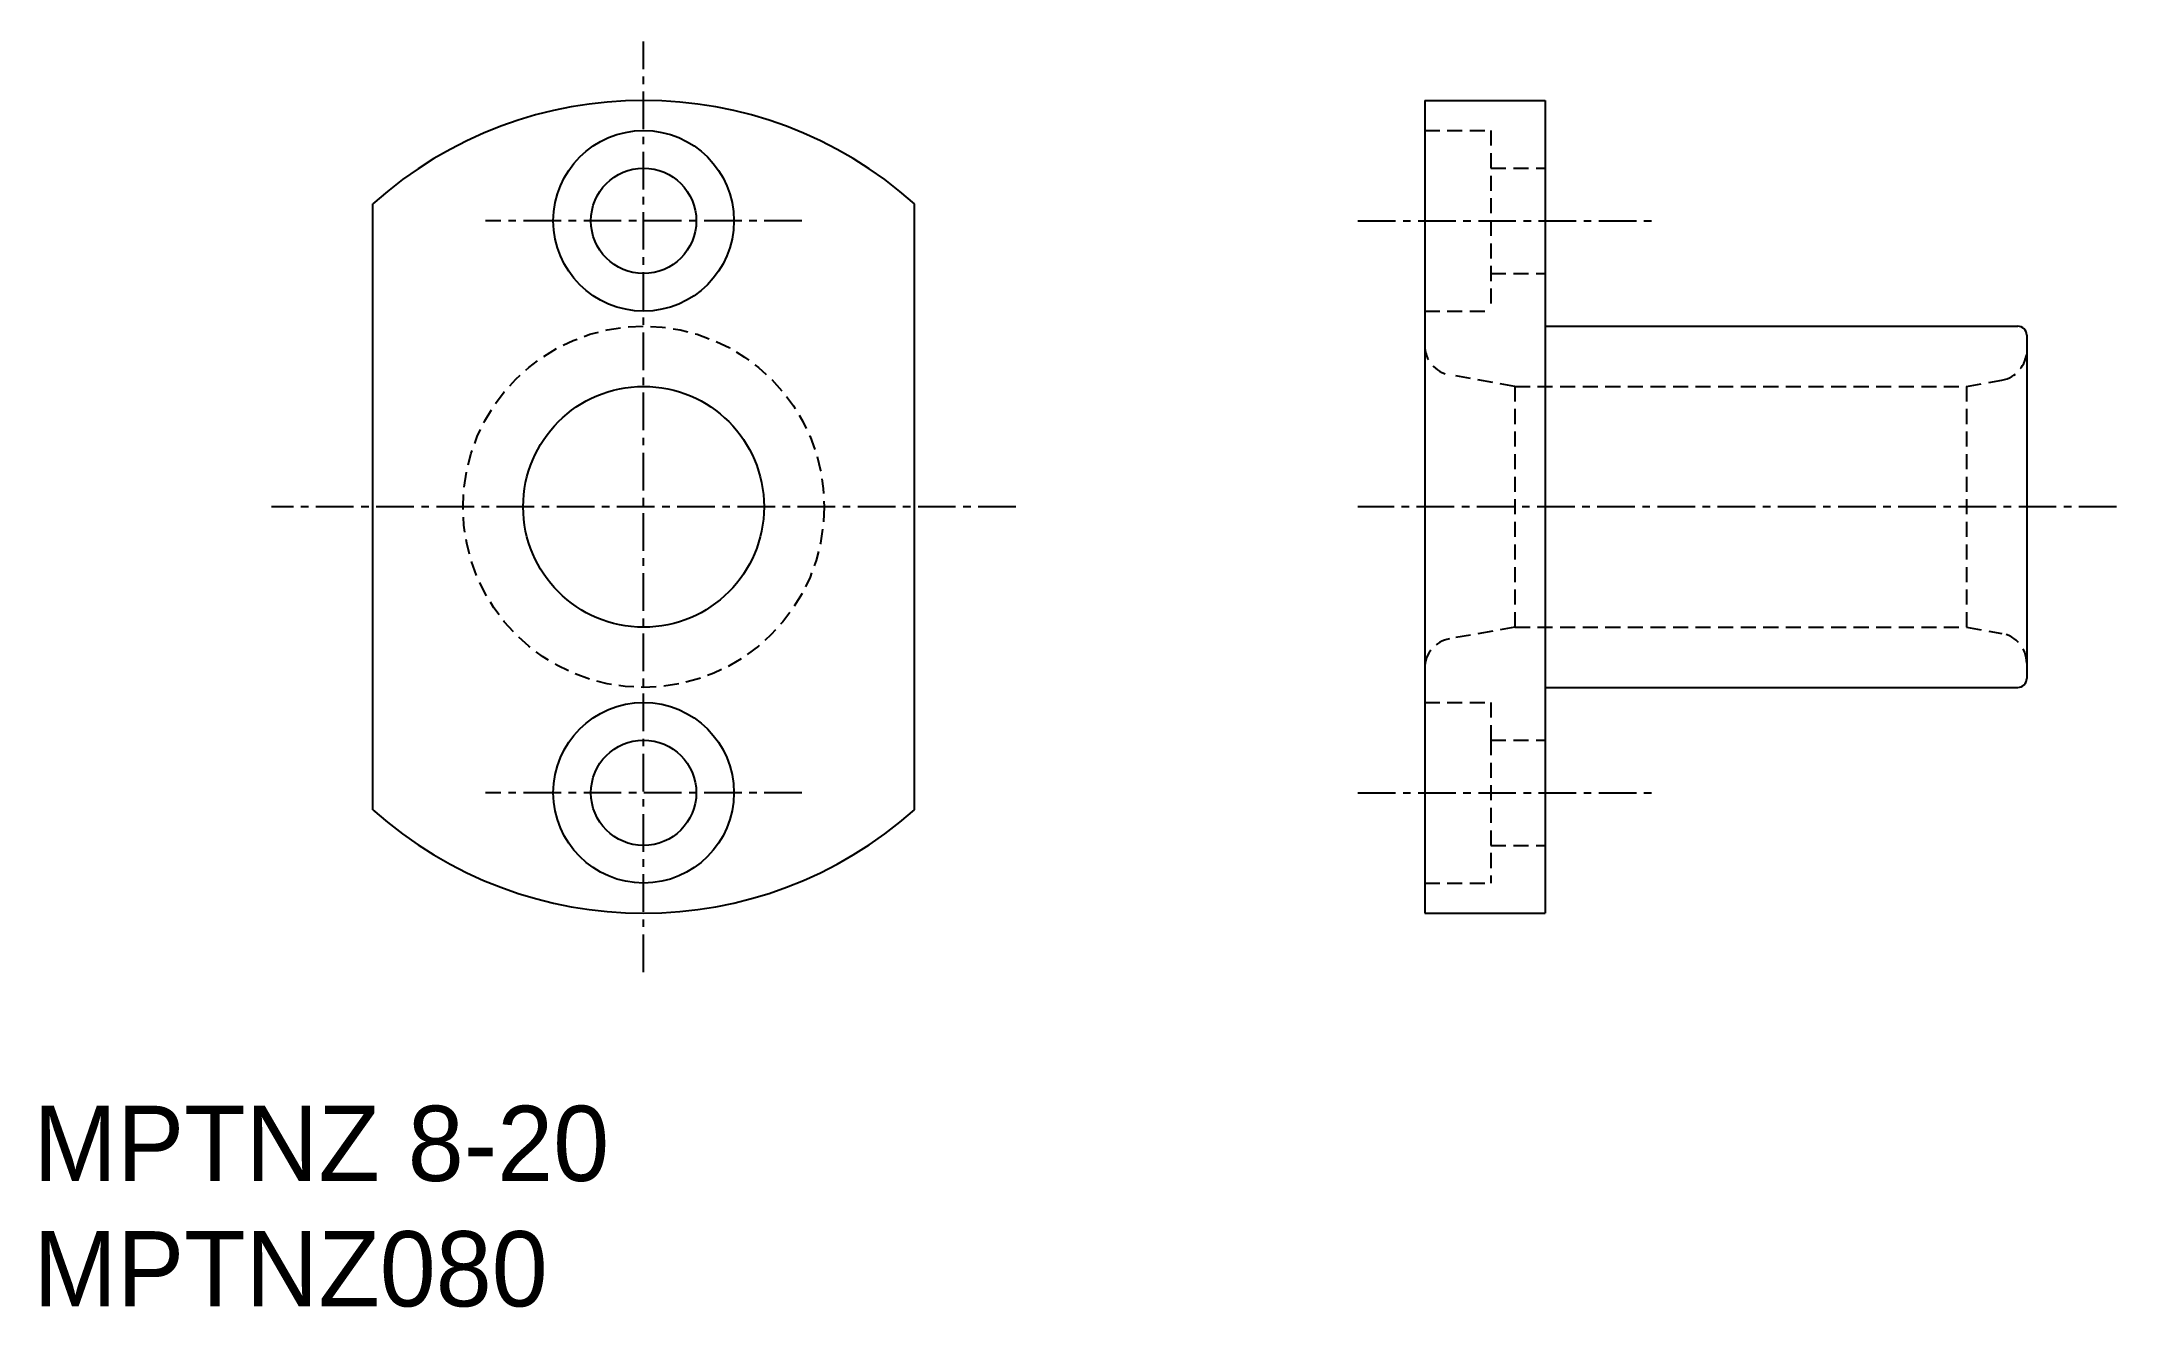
# Model space of a CAD drawing. Extents: x 124.6 to 193.5, y 70.9 to 113.
import ezdxf

# ---------------------------------------------------------------- set-up
doc = ezdxf.new("R2010")
doc.units = 0
doc.linetypes.add('CENTER', pattern=[2, 1.25, -0.25, 0.25, -0.25])
doc.linetypes.add('DASHED', pattern=[0.75, 0.5, -0.25])
doc.layers.get('0').update_dxf_attribs({"linetype": 'CONTINUOUS'})
doc.layers.add('CENTER', color=1, linetype='CENTER')

msp = doc.modelspace()

# ---------------------------------------------------------------- linework, layer by layer
at = {"color": 7, "linetype": 'CONTINUOUS'}
for p, q in [((170.542, 111.045), (170.542, 84.045)), ((170.542, 111.045), (174.542, 111.045)), ((174.542, 111.045), (174.542, 103.545)), ((135.593, 87.483), (135.593, 107.607)), ((153.593, 87.483), (153.593, 107.607)), ((174.542, 103.545), (190.242, 103.545)), ((174.542, 103.545), (174.542, 91.545)), ((190.542, 103.245), (190.542, 91.845)), ((174.542, 91.545), (190.242, 91.545)), ((174.542, 91.545), (174.542, 89.795)), ((174.542, 89.795), (174.542, 84.045)), ((170.542, 84.045), (174.542, 84.045))]:
    msp.add_line(p, q, dxfattribs=at)
at = {"color": 3, "linetype": 'DASHED'}
for p, q in [((170.542, 110.045), (172.742, 110.045)), ((172.742, 110.045), (172.742, 104.045)), ((172.742, 108.795), (174.542, 108.795)), ((172.742, 105.295), (174.542, 105.295)), ((170.542, 104.045), (172.742, 104.045)), ((173.542, 101.545), (171.368, 101.928)), ((173.542, 101.545), (188.542, 101.545)), ((173.542, 101.545), (173.542, 93.545)), ((188.542, 101.545), (189.715, 101.752)), ((188.542, 101.545), (188.542, 93.545)), ((173.542, 93.545), (171.368, 93.162)), ((173.542, 93.545), (188.542, 93.545)), ((188.542, 93.545), (189.715, 93.338)), ((170.542, 91.045), (172.742, 91.045)), ((172.742, 91.045), (172.742, 89.795)), ((172.742, 89.795), (172.742, 85.045)), ((172.742, 89.795), (174.542, 89.795)), ((172.742, 86.295), (174.542, 86.295)), ((170.542, 85.045), (172.742, 85.045))]:
    msp.add_line(p, q, dxfattribs=at)
at = {"color": 7, "linetype": 'CONTINUOUS'}
for centre, radius in [((144.593, 107.045), 3), ((144.593, 107.045), 1.75), ((144.593, 97.545), 4), ((144.593, 88.045), 3), ((144.593, 88.045), 1.75)]:
    msp.add_circle(centre, radius, dxfattribs=at)
at = {"color": 3, "linetype": 'DASHED'}
msp.add_circle((144.593, 97.545), 6, dxfattribs=at)
at = {"color": 7, "linetype": 'CONTINUOUS'}
for centre, radius, start, end in [((144.593, 97.545), 13.5, 48.18969, 131.81031), ((190.242, 103.245), 0.3, 0, 90), ((190.242, 91.845), 0.3, 270, 0), ((144.593, 97.545), 13.5, 228.18969, 311.81031)]:
    msp.add_arc(centre, radius, start, end, dxfattribs=at)
at = {"color": 3, "linetype": 'DASHED'}
for centre, start, end in [((171.542, 102.913), 180, 260), ((189.542, 102.737), 280, 0), ((171.542, 92.177), 100, 180), ((189.542, 92.353), 0, 80)]:
    msp.add_arc(centre, 1, start, end, dxfattribs=at)
at = {"layer": 'CENTER', "color": 1, "linetype": 'CENTER'}
for p, q in [((144.593, 82.088), (144.593, 113.002)), ((144.593, 82.088), (144.593, 113.002)), ((149.852, 107.045), (139.335, 107.045)), ((168.325, 107.045), (178.215, 107.045)), ((156.959, 97.545), (132.228, 97.545)), ((193.525, 97.545), (168.325, 97.545)), ((193.525, 97.545), (168.325, 97.545)), ((149.852, 88.045), (139.335, 88.045)), ((168.325, 88.045), (178.215, 88.045))]:
    msp.add_line(p, q, dxfattribs=at)

# ---------------------------------------------------------------- texts
at = {"color": 7, "linetype": 'CONTINUOUS'}
for s, p in [('MPTNZ 8-20', (124.316, 75.148)), ('MPTNZ080', (124.316, 70.982))]:
    msp.add_text(s, height=2.5, dxfattribs=at).set_placement(p)

doc.saveas('drawing.dxf')
